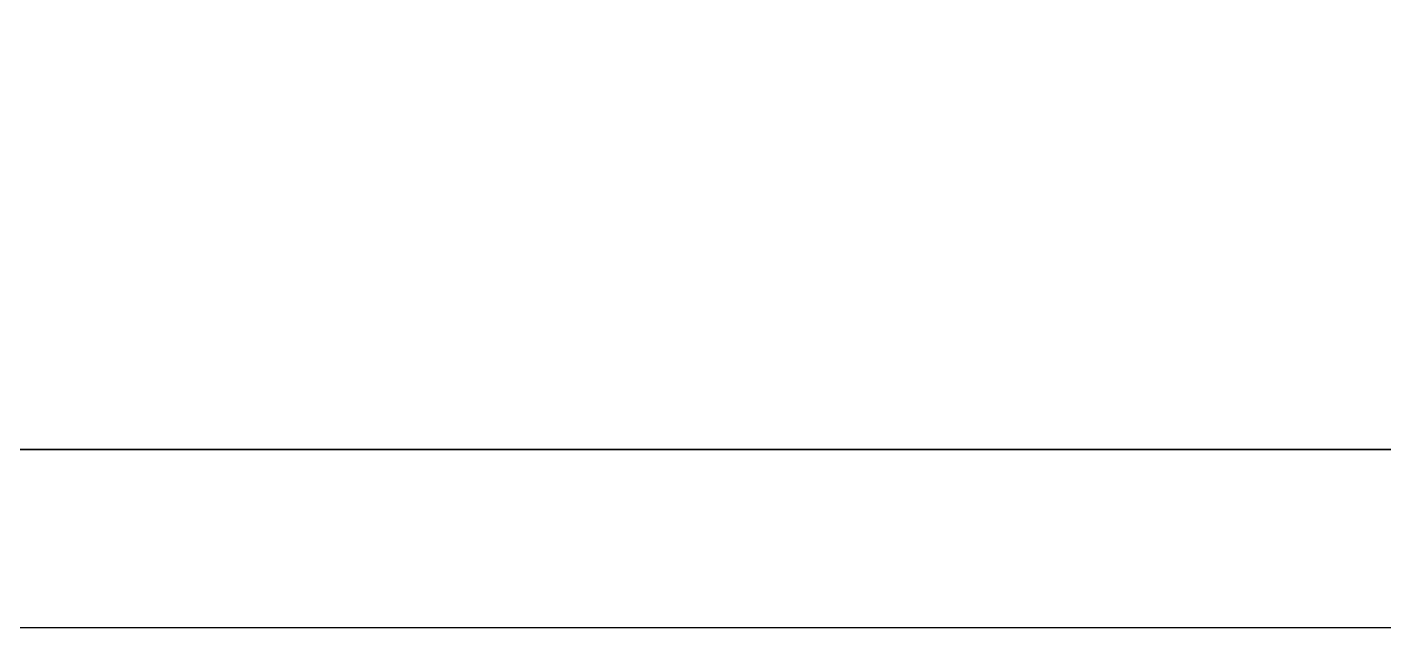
# Model space of a CAD drawing. Header units: feet. Extents: x -84 to 198, y -22 to 181.
# Drawn here: x 64.0459 to 64.147, y 15.9778 to 16.0226 of the extents above; entities that cross this region are included whole.
import ezdxf

# ---------------------------------------------------------------- set-up
doc = ezdxf.new("R2010")
doc.units = ezdxf.units.FT
doc.layers.add('A-LINEA', color=7, linetype='CONTINUOUS')

msp = doc.modelspace()

# ---------------------------------------------------------------- linework, layer by layer
at = {"layer": 'A-LINEA'}
for points in [[(64.2267, 16.5511), (64.2267, 15.9778), (63.9333, 15.9778), (63.9333, 16.5644), (64.2267, 16.5511), (63.9467, 16.5511), (63.9467, 15.9911), (64.2133, 15.9911), (64.2267, 16.5511)], [(63.9333, 16.5644), (64.2267, 16.5644), (64.24, 15.9778), (63.9467, 15.9778), (63.9333, 16.5644)], [(64.2267, 16.5511), (64.2267, 15.9778), (63.9333, 15.9778), (63.9333, 16.5644), (64.2267, 16.5511), (63.9467, 16.5511), (63.9467, 15.9911), (64.2133, 15.9911), (64.2267, 16.5511)], [(63.9333, 16.5644), (64.2267, 16.5644), (64.24, 15.9778), (63.9467, 15.9778), (63.9333, 16.5644)]]:
    msp.add_lwpolyline(points, dxfattribs=at)
msp.add_lwpolyline([(63.9467, 16.5511), (64.2267, 16.5511), (64.2267, 15.9911), (63.9467, 15.9911)], close=True, dxfattribs=at)
msp.add_lwpolyline([(63.9467, 16.5511), (64.2267, 16.5511), (64.2267, 15.9911), (63.9467, 15.9911)], close=True, dxfattribs=at)

doc.saveas('drawing.dxf')
